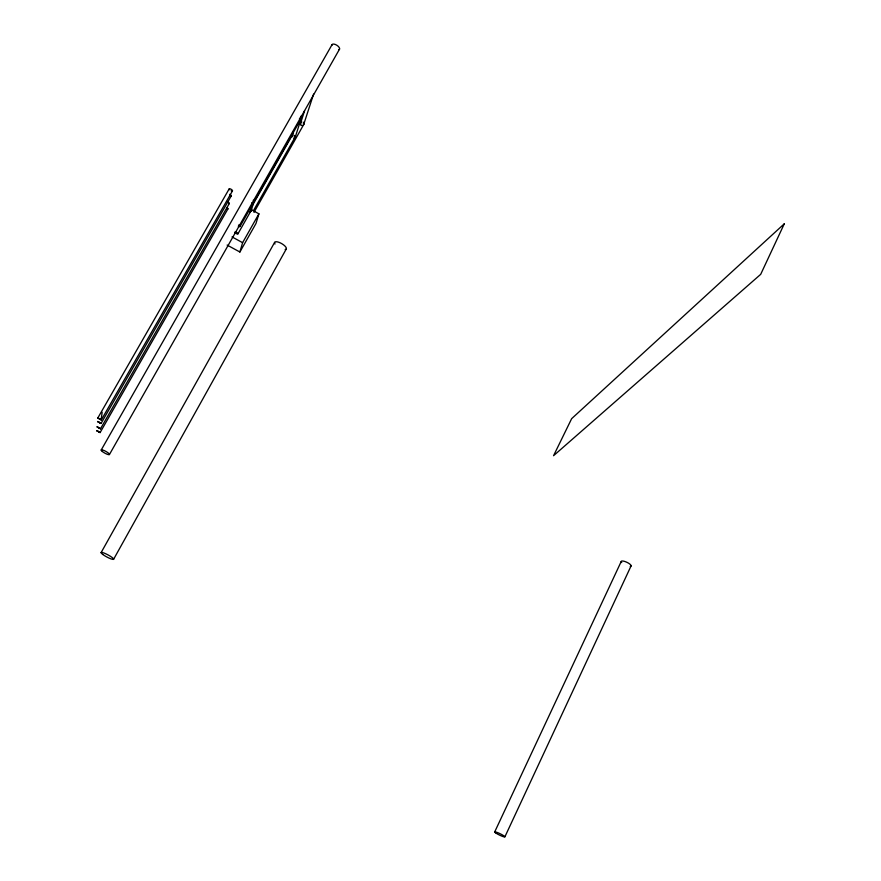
<?xml version="1.0" encoding="UTF-8"?>
<svg xmlns="http://www.w3.org/2000/svg" width="881" height="881" viewBox="0 0 881 881"><rect width="100%" height="100%" fill="white"/><g stroke="black" fill="none" stroke-linecap="round" stroke-linejoin="round"><path stroke-width="1.32" d="M100.071 432.582L96.701 430.666L100.148 432.494L227.948 208.841M100.467 428.805L97.064 426.878L100.533 428.717L229.324 203.467M101.007 423.508L97.637 421.459L101.084 423.42L231.251 195.923M229.126 188.975L97.846 417.946L101.117 419.951L102.152 412.286M251.217 210.669L253.783 201.826M227.133 245.072L239.885 252.01L242.605 242.682L258.915 213.83L250.733 209.348M258.915 213.83L255.975 223.521L239.885 252.01M292.04 136.037L293.252 132.205M295.311 136.929L301.445 117.768M300.531 123.384L304.584 110.786M303.769 124.276L313.614 94.058M504.901 836.818L631.093 565.877M494.682 831.961L621.215 561.505M113.649 559.204L286.347 248.871M101.095 552.629L274.586 242.451M109.475 454.453L339.581 49.039M238.277 226.241A1.784 0.628 30.5 0 0 240.006 226.472L301.082 118.825M252.484 205.372L292.371 135.057M237.947 233.817L251.173 210.493M253.596 210.405L295.355 136.698M253.992 212.365L303.56 124.816M101.172 450.07L331.972 44.788M101.381 419.83L97.846 417.946L101.381 419.83L232.496 190.825M97.571 421.559L101.084 423.42M97.13 426.778L100.533 428.717M96.778 430.578L100.148 432.494M232.022 236.912L242.605 242.682M274.993 244.015A6.707 2.368 30 0 1 277.295 241.846A6.707 2.368 30 0 1 284.871 245.975A6.707 2.368 30 0 1 285.158 249.565M621.7 562.574A5.407 1.564 24.9 0 1 623.252 561.087A5.407 1.564 24.9 0 1 629.607 563.906A5.407 1.564 24.9 0 1 630.245 566.362M250.556 209.524A1.762 0.628 30.6 0 1 250.589 210.68M303.482 123.263A1.685 1.531 26.2 0 1 302.601 125.52M302.172 125.565A1.685 1.531 26.2 0 1 300.983 125.08M300.696 124.75A1.685 1.531 26.2 0 1 301.588 122.492A1.685 0.694 31.3 0 1 301.676 121.633M238.619 224.996A1.784 0.628 30.5 0 1 240.006 226.472M300.168 117.525A1.751 0.727 31.4 0 1 300.762 119.067M300.917 116.193A1.74 1.586 26.1 0 1 299.408 118.858M294.794 135.399A1.696 1.553 25.8 0 1 293.758 138.064M292.085 136.863A1.696 1.553 25.8 0 1 292.767 135.101M253.276 200.218A1.773 1.63 23.7 0 1 251.669 202.938M250.722 209.072A1.751 1.619 23.5 0 1 249.576 211.836M303.438 122.228A1.685 0.694 31.3 0 1 304.33 123.395A1.685 0.694 31.3 0 1 303.394 123.67M294.794 135.707A1.707 0.694 31.2 0 1 294.761 136.94M292.933 136.048A1.707 0.694 31.2 0 1 292.966 134.815M229.501 189.745A1.927 0.705 31 0 1 229.996 188.798A1.927 0.705 31 0 1 232.408 190.439A1.927 0.705 31 0 1 231.075 190.814M229.765 194.316A1.916 0.694 30.9 0 1 231.24 195.714A1.916 0.694 30.9 0 1 230.271 196.067M227.001 201.518A1.894 0.672 30.8 0 1 229.093 202.861A1.894 0.672 30.8 0 1 228.719 203.676M226.902 207.531A1.883 0.661 30.8 0 1 227.959 208.753A1.883 0.661 30.8 0 1 226.99 208.973M331.939 45.36A4.372 1.982 32 0 1 336.905 45.283A4.372 1.982 32 0 1 338.745 49.71M784.299 223.796L760.688 274.343L553.554 455.708L571.659 418.651L784.299 223.796M102.78 554.468A7.092 1.2 28.2 0 0 113.385 559.413A7.092 1.2 28.2 0 0 105.973 553.863A7.092 1.2 28.2 0 0 102.78 554.468M496.157 833.261A5.671 0.76 25.9 0 0 504.714 836.95A5.671 0.76 25.9 0 0 498.492 832.963A5.671 0.76 25.9 0 0 496.157 833.261M235.194 232.804A1.762 0.606 30.4 0 0 237.848 233.95A1.762 0.606 30.4 0 0 236.163 232.177A1.762 0.606 30.4 0 0 235.194 232.804M102.295 451.468A4.713 1.013 29 0 0 109.299 454.662A4.713 1.013 29 0 0 104.387 450.654A4.713 1.013 29 0 0 102.295 451.468"/></g></svg>
